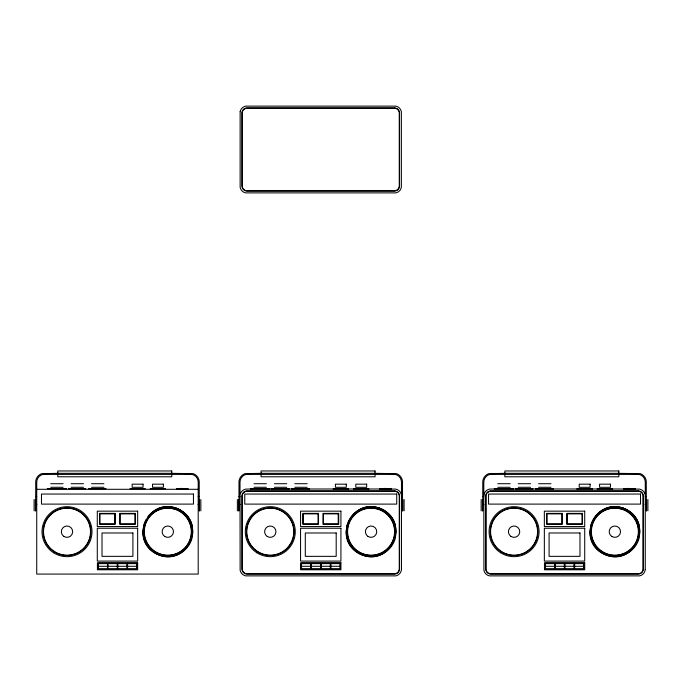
<?xml version="1.0" encoding="UTF-8"?>
<svg xmlns="http://www.w3.org/2000/svg" width="682" height="682" viewBox="0 0 682 682"><rect width="100%" height="100%" fill="white"/><g stroke="black" fill="none" stroke-linecap="round" stroke-linejoin="round"><path stroke-width="1.02" d="M483.794 495.524L483.922 494.672A7.135 7.135 0 0 1 489.48 489.113L494.569 488.994M57.782 473.308L171.779 473.308M261.061 473.308L375.057 473.308M504.851 473.308L618.847 473.308M58.354 473.342L41.611 473.666A9.122 9.122 0 0 0 35.72 481.211L35.66 510.937M171.353 473.342L193.321 473.666A9.122 9.122 0 0 1 199.221 481.211L199.272 510.937M261.632 473.342L244.889 473.666A9.122 9.122 0 0 0 238.99 481.211L238.939 510.937M374.623 473.342L396.6 473.666A9.122 9.122 0 0 1 402.499 481.211L402.55 510.937M505.422 473.342L488.679 473.666A9.122 9.122 0 0 0 482.779 481.211L482.728 510.937M618.412 473.342L640.389 473.666A9.122 9.122 0 0 1 646.28 481.211L646.34 510.937M50.732 483.717L63.102 483.717M71.133 483.717L83.502 483.717M91.55 483.717L103.92 483.717M254.002 483.717L266.381 483.717M274.403 483.717L286.772 483.717M294.82 483.717L307.19 483.717M497.792 483.717L510.17 483.717M518.192 483.717L530.562 483.717M538.61 483.717L550.979 483.717M50.732 487.289L63.102 487.289M71.133 487.289L83.502 487.289M91.55 487.289L103.92 487.289M254.002 487.289L266.381 487.289M274.403 487.289L286.772 487.289M294.82 487.289L307.19 487.289M497.792 487.289L510.17 487.289M518.192 487.289L530.562 487.289M538.61 487.289L550.979 487.289M47.246 488.627L66.589 488.627M68.379 488.627L85.821 488.627M88.515 488.627L106.051 488.627M129.998 488.627L145.309 488.627M150.193 488.627L165.479 488.627M250.516 488.627L269.867 488.627M271.658 488.627L289.091 488.627M291.785 488.627L309.33 488.627M333.268 488.627L348.579 488.627M353.464 488.627L368.757 488.627M494.305 488.627L513.657 488.627M515.447 488.627L532.881 488.627M535.575 488.627L553.119 488.627M577.057 488.627L592.368 488.627M597.253 488.627L612.547 488.627M250.78 488.994L245.691 489.113A7.135 7.135 0 0 0 240.345 493.87M269.859 488.994L271.982 488.994M288.938 488.994L292.126 488.994M309.082 488.994L333.464 488.994M348.306 488.994L353.608 488.994M368.442 488.994L383.284 488.994M385.407 488.994L395.799 489.113A7.135 7.135 0 0 1 401.357 494.672M513.648 488.994L515.771 488.994M532.727 488.994L535.907 488.994M552.872 488.994L577.253 488.994M592.095 488.994L597.398 488.994M612.231 488.994L639.588 489.113A7.135 7.135 0 0 1 644.933 493.87M36.734 489.301L198.206 489.301M250.516 489.301L269.867 489.301M271.658 489.301L289.091 489.301M291.785 489.301L309.33 489.301M333.2 489.318L348.579 489.301M353.464 489.301L368.894 489.318M494.305 489.301L513.657 489.301M515.447 489.301L532.881 489.301M535.575 489.301L553.119 489.301M576.989 489.318L592.368 489.301M597.253 489.301L612.683 489.318M35.66 496.496L36.734 496.496M198.206 496.496L199.272 496.496M238.939 496.496L240.004 496.496M401.476 496.496L402.55 496.496M482.728 496.496L483.794 496.496M645.266 496.496L646.34 496.496M35.66 504.305L36.734 504.305M198.206 504.305L199.272 504.305M238.939 504.305L240.004 504.305M401.476 504.305L402.55 504.305M482.728 504.305L483.794 504.305M645.266 504.305L646.34 504.305M35.66 504.569L36.734 504.569M198.206 504.569L199.272 504.569M238.939 504.569L240.004 504.569M401.476 504.569L402.55 504.569M482.728 504.569L483.794 504.569M645.266 504.569L646.34 504.569M98.242 566.282L107.475 566.282M108.029 566.282L117.253 566.282M117.807 566.282L127.04 566.282M127.585 566.282L136.818 566.282M301.521 566.282L310.745 566.282M311.299 566.282L320.531 566.282M321.086 566.282L330.31 566.282M330.864 566.282L340.096 566.282M545.31 566.282L554.534 566.282M555.088 566.282L564.321 566.282M564.875 566.282L574.099 566.282M574.653 566.282L583.886 566.282M622.436 507.868C595.488 498.738 576.955 537.893 601.396 552.727C633.177 571.712 657.354 520.17 622.436 507.868L627.483 510.042M378.646 507.868C351.699 498.738 333.166 537.893 357.607 552.727C389.388 571.712 413.565 520.17 378.646 507.868L383.693 510.042M175.368 507.868C148.42 498.738 129.887 537.893 154.328 552.727C186.118 571.712 210.295 520.17 175.368 507.868L180.423 510.042M647.9 499.531L647.9 510.852M646.587 499.531L646.587 510.852M634.49 488.713L634.49 489.301M629.418 489.301L629.418 488.448L627.252 488.448L627.252 489.301M624.337 488.713L624.337 489.301M574.38 563.332L574.38 569.223M564.594 563.332L564.594 569.223M554.816 563.332L554.816 569.223M482.481 499.531L482.481 510.852M481.168 499.531L481.168 510.852M404.111 499.531L404.111 510.852M402.798 499.531L402.798 510.852M390.701 488.713L390.701 489.301M385.628 489.301L385.628 488.448L383.463 488.448L383.463 489.301M380.547 488.713L380.547 489.301M330.591 563.332L330.591 569.223M320.804 563.332L320.804 569.223M238.691 499.531L238.691 510.852M237.379 499.531L237.379 510.852M200.832 499.531L200.832 510.852M199.519 499.531L199.519 510.852M188.232 489.301L188.232 488.713L176.476 488.713L176.476 489.301M187.422 488.713L187.422 489.301M182.35 489.301L182.35 488.448L180.184 488.448L180.184 489.301M177.277 488.713L177.277 489.301M127.312 563.332L127.312 569.223M117.534 563.332L117.534 569.223M35.413 499.531L35.413 510.852M34.1 499.531L34.1 510.852M146.289 519.19A24.987 24.987 0 0 0 143.791 525.217L142.939 531.687A24.987 24.987 0 0 0 192.06 538.149L192.912 531.687L192.06 525.217A24.987 24.987 0 0 0 147.824 516.845M347.07 525.217L346.217 531.687A24.987 24.987 0 0 0 395.338 538.149L396.191 531.687L395.338 525.217A24.987 24.987 0 0 0 347.07 525.217M590.859 525.217L590.007 531.687A24.987 24.987 0 0 0 639.128 538.149L639.98 531.687L639.128 525.217A24.987 24.987 0 0 0 590.859 525.217M240.132 111.686L240.132 187.328A7.135 7.135 0 0 0 245.691 192.887L395.799 192.887A7.135 7.135 0 0 0 401.357 187.328L401.357 111.686A7.135 7.135 0 0 0 395.799 106.128L245.691 106.128A7.135 7.135 0 0 0 240.132 111.686M401.476 569.461L401.357 570.314A7.135 7.135 0 0 1 395.799 575.872L245.691 575.872A7.135 7.135 0 0 1 240.132 570.314L240.004 482.217A8.048 8.048 0 0 1 246.108 474.408L395.381 474.408A8.048 8.048 0 0 1 401.476 482.217L401.476 569.461M645.266 569.461L645.146 570.314A7.135 7.135 0 0 1 639.588 575.872L489.48 575.872A7.135 7.135 0 0 1 483.922 570.314L483.794 482.217A8.048 8.048 0 0 1 489.898 474.408L639.162 474.408A8.048 8.048 0 0 1 645.266 482.217L645.266 569.461M244.079 109.273L243.653 109.649A4.902 4.902 0 0 0 242.238 112.692L242.238 186.314A4.902 4.902 0 0 0 246.705 190.772L394.784 190.772A4.902 4.902 0 0 0 399.251 186.314L399.251 112.692A4.902 4.902 0 0 0 394.784 108.233L246.705 108.233A4.902 4.902 0 0 0 244.079 109.273M244.079 492.259L243.653 492.643A4.902 4.902 0 0 0 242.238 495.686L242.238 569.308A4.902 4.902 0 0 0 246.705 573.767L394.784 573.767A4.902 4.902 0 0 0 399.251 569.308L399.251 495.686A4.902 4.902 0 0 0 394.784 491.228L246.705 491.228A4.902 4.902 0 0 0 244.079 492.259M487.869 492.259L487.442 492.643A4.902 4.902 0 0 0 486.027 495.686L486.027 569.308A4.902 4.902 0 0 0 490.486 573.767L638.574 573.767A4.902 4.902 0 0 0 643.041 569.308L643.041 495.686A4.902 4.902 0 0 0 638.574 491.228L490.486 491.228A4.902 4.902 0 0 0 487.869 492.259M394.81 107.927L246.679 107.927A5.209 5.209 0 0 0 241.931 112.675L241.94 186.339A5.209 5.209 0 0 0 246.679 191.079L394.81 191.079A5.209 5.209 0 0 0 399.55 186.339L399.55 112.675A5.209 5.209 0 0 0 394.81 107.927M171.779 470.972L57.782 470.972L57.782 476.778L171.779 476.778L171.779 470.972M375.057 470.972L261.061 470.972L261.061 476.778L375.057 476.778L375.057 470.972M618.847 470.972L504.851 470.972L504.851 476.778L618.847 476.778L618.847 470.972M192.102 474.408L42.838 474.408A8.048 8.048 0 0 0 36.734 482.217L36.734 574.073L198.206 574.073L198.206 482.217A8.048 8.048 0 0 0 192.102 474.408M143.032 484.177L132.146 484.177L132.146 487.315L143.032 487.315L143.032 484.177M163.39 484.177L152.504 484.177L152.504 487.315L163.39 487.315L163.39 484.177M346.303 484.177L335.416 484.177L335.416 487.315L346.303 487.315L346.303 484.177M366.669 484.177L355.782 484.177L355.782 487.315L366.669 487.315L366.669 484.177M590.092 484.177L579.206 484.177L579.206 487.315L590.092 487.315L590.092 484.177M610.458 484.177L599.572 484.177L599.572 487.315L610.458 487.315L610.458 484.177M391.502 488.713L379.746 488.713L379.746 489.301L391.502 489.301L391.502 488.713M635.292 488.713L623.536 488.713L623.536 489.301L635.292 489.301L635.292 488.713M394.81 490.921L246.679 490.921A5.209 5.209 0 0 0 241.931 495.661L241.94 569.325A5.209 5.209 0 0 0 246.679 574.073L394.81 574.073A5.209 5.209 0 0 0 399.55 569.325L399.55 495.661A5.209 5.209 0 0 0 394.81 490.921M638.599 490.921L490.469 490.921A5.209 5.209 0 0 0 485.72 495.661L485.72 569.325A5.209 5.209 0 0 0 490.469 574.073L638.599 574.073A5.209 5.209 0 0 0 643.339 569.325L643.339 495.661A5.209 5.209 0 0 0 638.599 490.921M193.449 494.049L41.483 494.049L41.483 504.109L193.449 504.109L193.449 494.049M396.728 494.049L244.761 494.049L244.761 504.109L396.728 504.109L396.728 494.049M640.517 494.049L488.551 494.049L488.551 504.109L640.517 504.109L640.517 494.049M137.653 511.159L97.287 511.159L97.287 526.555L137.653 526.555L137.653 511.159M340.923 511.159L300.557 511.159L300.557 526.555L340.923 526.555L340.923 511.159M584.713 511.159L544.347 511.159L544.347 526.555L584.713 526.555L584.713 511.159M115.232 513.393L99.521 513.393L99.521 524.322L115.232 524.322L115.232 513.393M135.42 513.393L119.7 513.393L119.7 524.322L135.42 524.322L135.42 513.393M318.511 513.393L302.791 513.393L302.791 524.322L318.511 524.322L318.511 513.393M338.698 513.393L322.978 513.393L322.978 524.322L338.698 524.322L338.698 513.393M562.3 513.393L546.58 513.393L546.58 524.322L562.3 524.322L562.3 513.393M582.479 513.393L566.768 513.393L566.768 524.322L582.479 524.322L582.479 513.393M114.755 513.87L99.99 513.87L99.99 523.844L114.755 523.844L114.755 513.87M134.942 513.87L120.177 513.87L120.177 523.844L134.942 523.844L134.942 513.87M318.034 513.87L303.268 513.87L303.268 523.844L318.034 523.844L318.034 513.87M338.221 513.87L323.456 513.87L323.456 523.844L338.221 523.844L338.221 513.87M561.823 513.87L547.058 513.87L547.058 523.844L561.823 523.844L561.823 513.87M582.01 513.87L567.245 513.87L567.245 523.844L582.01 523.844L582.01 513.87M137.653 528.252L97.287 528.252L97.287 561.09L137.653 561.09L137.653 528.252M340.923 528.252L300.557 528.252L300.557 561.09L340.923 561.09L340.923 528.252M584.713 528.252L544.347 528.252L544.347 561.09L584.713 561.09L584.713 528.252M132.913 532.983L102.019 532.983L102.019 556.35L132.913 556.35L132.913 532.983M336.192 532.983L305.297 532.983L305.297 556.35L336.192 556.35L336.192 532.983M579.981 532.983L549.087 532.983L549.087 556.35L579.981 556.35L579.981 532.983M137.653 562.778L97.407 562.778L97.407 569.777L137.653 569.777L137.653 562.778M340.923 562.778L300.685 562.778L300.685 569.777L340.923 569.777L340.923 562.778M584.713 562.778L544.475 562.778L544.475 569.777L584.713 569.777L584.713 562.778M137.091 563.332L97.969 563.332L97.969 569.223L137.091 569.223L137.091 563.332M340.369 563.332L301.239 563.332L301.239 569.223L340.369 569.223L340.369 563.332M584.159 563.332L545.029 563.332L545.029 569.223L584.159 569.223L584.159 563.332M107.475 563.613L98.242 563.613L98.242 568.941L107.475 568.941L107.475 563.613M117.253 563.613L108.029 563.613L108.029 568.941L117.253 568.941L117.253 563.613M127.04 563.613L117.807 563.613L117.807 568.941L127.04 568.941L127.04 563.613M136.818 563.613L127.585 563.613L127.585 568.941L136.818 568.941L136.818 563.613M310.745 563.613L301.521 563.613L301.521 568.941L310.745 568.941L310.745 563.613M320.531 563.613L311.299 563.613L311.299 568.941L320.531 568.941L320.531 563.613M330.31 563.613L321.086 563.613L321.086 568.941L330.31 568.941L330.31 563.613M340.096 563.613L330.864 563.613L330.864 568.941L340.096 568.941L340.096 563.613M554.534 563.613L545.31 563.613L545.31 568.941L554.534 568.941L554.534 563.613M564.321 563.613L555.088 563.613L555.088 568.941L564.321 568.941L564.321 563.613M574.099 563.613L564.875 563.613L564.875 568.941L574.099 568.941L574.099 563.613M583.886 563.613L574.653 563.613L574.653 568.941L583.886 568.941L583.886 563.613M622.078 508.977L615.957 507.885A23.819 23.819 0 0 0 592.837 540.749A23.819 23.819 0 0 0 632.393 547.817A23.819 23.819 0 0 0 622.078 508.977M378.288 508.977L372.167 507.885A23.819 23.819 0 0 0 349.048 540.749A23.819 23.819 0 0 0 388.604 547.817A23.819 23.819 0 0 0 378.288 508.977M175.018 508.977L168.897 507.885A23.819 23.819 0 0 0 145.778 540.749A23.819 23.819 0 0 0 185.334 547.817A23.819 23.819 0 0 0 175.018 508.977M501.227 551.747A23.819 23.819 0 0 0 537.868 532.778A23.819 23.819 0 0 0 503.12 510.528A23.819 23.819 0 0 0 501.227 551.747M501.406 551.465A23.486 23.486 0 0 0 537.535 532.761A23.486 23.486 0 0 0 503.273 510.827A23.486 23.486 0 0 0 501.406 551.465M611.805 536.461A5.678 5.678 0 0 0 620.535 531.943A5.678 5.678 0 0 0 612.257 526.64A5.678 5.678 0 0 0 611.805 536.461M500.605 552.727A24.987 24.987 0 0 0 539.036 532.83A24.987 24.987 0 0 0 502.583 509.497A24.987 24.987 0 0 0 500.605 552.727M511.014 536.461A5.678 5.678 0 0 0 519.744 531.943A5.678 5.678 0 0 0 511.466 526.64A5.678 5.678 0 0 0 511.014 536.461M602.206 551.465A23.486 23.486 0 0 0 638.335 532.761A23.486 23.486 0 0 0 604.064 510.827A23.486 23.486 0 0 0 602.206 551.465M267.225 536.461A5.678 5.678 0 0 0 275.954 531.943A5.678 5.678 0 0 0 267.676 526.64A5.678 5.678 0 0 0 267.225 536.461M368.016 536.461A5.678 5.678 0 0 0 376.745 531.943A5.678 5.678 0 0 0 368.468 526.64A5.678 5.678 0 0 0 368.016 536.461M257.438 551.747A23.819 23.819 0 0 0 294.078 532.778A23.819 23.819 0 0 0 259.331 510.528A23.819 23.819 0 0 0 257.438 551.747M256.816 552.727A24.987 24.987 0 0 0 295.246 532.83A24.987 24.987 0 0 0 258.793 509.497A24.987 24.987 0 0 0 256.816 552.727M358.417 551.465A23.486 23.486 0 0 0 394.546 532.761A23.486 23.486 0 0 0 360.275 510.827A23.486 23.486 0 0 0 358.417 551.465M257.617 551.465A23.486 23.486 0 0 0 293.746 532.761A23.486 23.486 0 0 0 259.484 510.827A23.486 23.486 0 0 0 257.617 551.465M54.168 551.747A23.819 23.819 0 0 0 90.808 532.778A23.819 23.819 0 0 0 56.052 510.528A23.819 23.819 0 0 0 54.168 551.747M53.537 552.727A24.987 24.987 0 0 0 91.968 532.83A24.987 24.987 0 0 0 55.523 509.497A24.987 24.987 0 0 0 53.537 552.727M155.138 551.465A23.486 23.486 0 0 0 191.267 532.761A23.486 23.486 0 0 0 157.005 510.827A23.486 23.486 0 0 0 155.138 551.465M164.746 536.461A5.678 5.678 0 0 0 173.475 531.943A5.678 5.678 0 0 0 165.189 526.64A5.678 5.678 0 0 0 164.746 536.461M63.946 536.461A5.678 5.678 0 0 0 72.676 531.943A5.678 5.678 0 0 0 64.398 526.64A5.678 5.678 0 0 0 63.946 536.461M54.347 551.465A23.486 23.486 0 0 0 90.476 532.761A23.486 23.486 0 0 0 56.205 510.827A23.486 23.486 0 0 0 54.347 551.465"/></g></svg>
